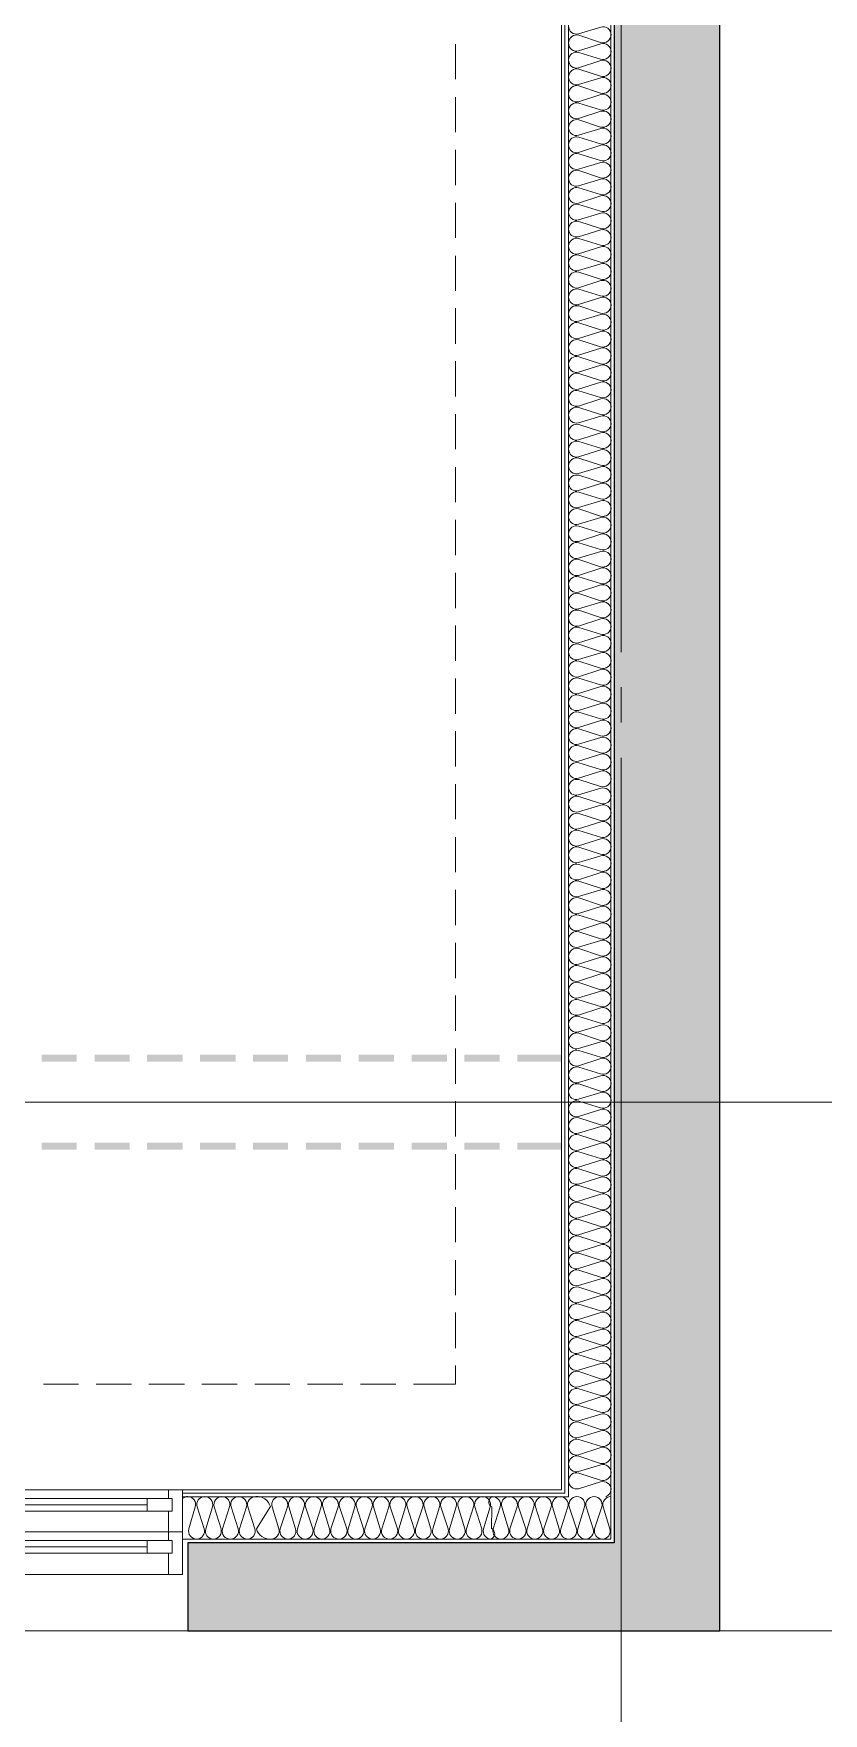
# Model space of a CAD drawing. Header units: millimetres. Extents: x 906 to 41302, y 848 to 28850.
# Drawn here: x 25077 to 27318, y 10262 to 15029 of the extents above; entities that cross this region are included whole.
import ezdxf

# ---------------------------------------------------------------- set-up
doc = ezdxf.new("R2010")
doc.units = ezdxf.units.MM
for name, color, linetype in [('PDF_A-ST-AXIS-CEN', 7, 'Continuous'), ('PDF_X-단위세대$및$주동평면도$A-FIN-INSL', 7, 'Continuous'), ('PDF_X-단위세대$및$주동평면도$A-FIN-INSL-HID', 7, 'Continuous'), ('PDF_X-단위세대$및$주동평면도$A-FLOR-FLIN-TYP', 7, 'Continuous'), ('PDF_X-단위세대$및$주동평면도$A-ST-AXIS-CEN', 7, 'Continuous'), ('PDF_X-단위세대$및$주동평면도$A-ST-AXIS-CEN-SUB', 7, 'Continuous'), ('PDF_X-단위세대$및$주동평면도$A-ST-CONC', 7, 'Continuous'), ('PDF_X-단위세대$및$주동평면도$A-WALL-DRY', 7, 'Continuous'), ('PDF_X-단위세대$및$주동평면도$A-WIN', 7, 'Continuous')]:
    doc.layers.add(name, color=color, linetype=linetype)
doc.layers.add('PDF_X-단위세대$및$주동평면도$A-FIN-INSL-HAT', color=7, linetype='Continuous', true_color=0x666666)
doc.layers.add('PDF_X-단위세대$및$주동평면도$S-ST-CONC-PAT1', color=7, linetype='Continuous', true_color=0xb7b7b7)

msp = doc.modelspace()

# ---------------------------------------------------------------- linework, layer by layer
at = {"layer": 'PDF_A-ST-AXIS-CEN', "lineweight": 5}
msp.add_lwpolyline([(27024.6, 10496.6), (29264, 10496.6)], dxfattribs=at)
at = {"layer": 'PDF_X-단위세대$및$주동평면도$A-FIN-INSL', "lineweight": 5}
for points in [[(25999, 19441.6), (26714.5, 19441.6), (26714.5, 10756.9), (25499.5, 10756.9)], [(25999, 19320.9), (26594.9, 19320.9), (26594.9, 10876.5), (25499.5, 10876.5)]]:
    msp.add_lwpolyline(points, dxfattribs=at)
at = {"layer": 'PDF_X-단위세대$및$주동평면도$A-FIN-INSL-HAT', "lineweight": 9}
for points in [[(26594.9, 15050, 0.501614), (26623.5, 15028.3), (26686.3, 15047.5, -0.501614), (26715.5, 15025.7, -0.501614), (26685.9, 15004), (26624.1, 15024.2, 0.501614), (26594.9, 15002.4, 0.501614), (26623.5, 14979.7), (26686.3, 14999.9, -0.501614), (26715.5, 14978.1, -0.501614), (26685.9, 14956.4), (26624.1, 14975.5, 0.501614), (26594.9, 14953.7, 0.501614), (26623.5, 14932), (26686.3, 14952.3, -0.501614), (26715.5, 14930.4, -0.501614), (26685.9, 14907.7), (26624.1, 14927.9, 0.501614), (26594.9, 14906.1, 0.501614), (26623.5, 14884.4), (26686.3, 14903.6, -0.501614), (26715.5, 14881.8, -0.501614), (26685.9, 14860.1), (26624.1, 14880.3, 0.501614), (26594.9, 14858.5, 0.501614), (26623.5, 14835.7), (26686.3, 14856, -0.501614), (26715.5, 14834.1, -0.501614), (26685.9, 14812.4), (26624.1, 14831.6, 0.501614), (26594.9, 14809.8, 0.501614), (26623.5, 14788.1), (26686.3, 14808.3, -0.501614), (26715.5, 14786.5, -0.501614), (26685.9, 14763.8), (26624.1, 14784, 0.501614), (26594.9, 14762.2, 0.501614), (26623.5, 14740.5), (26686.3, 14759.6, -0.501614), (26715.5, 14737.8, -0.501614), (26685.9, 14716.1), (26624.1, 14735.3, 0.501614), (26594.9, 14713.5, 0.501614), (26623.5, 14691.8), (26686.3, 14712, -0.501614), (26715.5, 14690.2, -0.501614), (26685.9, 14668.5), (26624.1, 14687.7, 0.501614), (26594.9, 14665.9, 0.501614), (26623.5, 14644.2), (26686.3, 14663.3, -0.501614), (26715.5, 14641.5, -0.501614), (26685.9, 14619.8), (26624.1, 14640, 0.501614), (26594.9, 14618.2, 0.501614), (26623.5, 14596.5), (26686.3, 14615.7, -0.501614), (26715.5, 14593.9, -0.501614), (26685.9, 14572.2), (26624.1, 14591.4, 0.501614), (26594.9, 14569.6, 0.501614), (26623.5, 14547.9), (26686.3, 14568.1, -0.501614), (26715.5, 14546.3, -0.501614), (26685.9, 14524.6), (26624.1, 14543.7, 0.501614), (26594.9, 14521.9, 0.501614), (26623.5, 14500.2), (26686.3, 14519.4, -0.501614), (26715.5, 14497.6, -0.501614), (26685.9, 14475.9), (26624.1, 14496.1, 0.501614), (26594.9, 14474.3, 0.501614), (26623.5, 14452.6), (26686.3, 14471.8, -0.501614), (26715.5, 14450, -0.501614), (26685.9, 14428.3), (26624.1, 14447.4, 0.501614), (26594.9, 14425.6, 0.501614), (26623.5, 14403.9), (26686.3, 14424.1, -0.501614), (26715.5, 14402.3, -0.501614), (26685.9, 14380.6), (26624.1, 14399.8, 0.501614), (26594.9, 14378, 0.501614), (26623.5, 14356.3), (26686.3, 14375.5, -0.501614), (26715.5, 14353.7, -0.501614), (26685.9, 14332), (26624.1, 14352.2, 0.501614), (26594.9, 14330.4, 0.501614), (26623.5, 14307.6), (26686.3, 14327.8, -0.501614), (26715.5, 14306, -0.501614), (26685.9, 14284.3), (26624.1, 14303.5, 0.501614), (26594.9, 14281.7, 0.501614), (26623.5, 14260), (26686.3, 14280.2, -0.501614), (26715.5, 14258.4, -0.501614), (26685.9, 14235.7), (26624.1, 14255.9, 0.501614), (26594.9, 14234.1, 0.501614), (26623.5, 14212.4), (26686.3, 14231.5, -0.501614), (26715.5, 14209.7, -0.501614), (26685.9, 14188), (26624.1, 14208.2, 0.501614), (26594.9, 14186.4, 0.501614), (26623.5, 14163.7), (26686.3, 14183.9, -0.501614), (26715.5, 14162.1, -0.501614), (26685.9, 14140.4), (26624.1, 14159.6, 0.501614), (26594.9, 14137.8, 0.501614), (26623.5, 14116.1), (26686.3, 14136.3, -0.501614), (26715.5, 14114.5, -0.501614), (26685.9, 14091.7), (26624.1, 14111.9, 0.501614), (26594.9, 14090.1, 0.501614), (26623.5, 14068.4), (26686.3, 14087.6, -0.501614), (26715.5, 14065.8, -0.501614), (26685.9, 14044.1), (26624.1, 14064.3, 0.501614), (26594.9, 14042.5, 0.501614), (26623.5, 14019.8), (26686.3, 14040, -0.501614), (26715.5, 14018.2, -0.501614), (26685.9, 13996.5), (26624.1, 14015.6, 0.501614), (26594.9, 13993.8, 0.501614), (26623.5, 13972.1), (26686.3, 13992.3, -0.501614), (26715.5, 13970.5, -0.501614), (26685.9, 13947.8), (26624.1, 13968, 0.501614), (26594.9, 13946.2, 0.501614), (26623.5, 13924.5), (26686.3, 13943.7, -0.501614), (26715.5, 13921.9, -0.501614), (26685.9, 13900.2), (26624.1, 13919.3, 0.501614), (26594.9, 13897.5, 0.501614), (26623.5, 13875.8), (26686.3, 13896, -0.501614), (26715.5, 13874.2, -0.501614), (26685.9, 13852.5), (26624.1, 13871.7, 0.501614), (26594.9, 13849.9, 0.501614), (26623.5, 13828.2), (26686.3, 13847.4, -0.501614), (26715.5, 13825.5, -0.501614), (26685.9, 13803.9), (26624.1, 13824.1, 0.501614), (26594.9, 13802.3, 0.501614), (26623.5, 13780.6), (26686.3, 13799.7, -0.501614), (26715.5, 13777.9, -0.501614), (26685.9, 13756.2), (26624.1, 13775.4, 0.501614), (26594.9, 13753.6, 0.501614), (26623.5, 13731.9), (26686.3, 13752.1, -0.501614), (26715.5, 13730.3, -0.501614), (26685.9, 13708.6), (26624.1, 13727.8, 0.501614), (26594.9, 13706, 0.501614), (26623.5, 13684.3), (26686.3, 13703.4, -0.501614), (26715.5, 13681.6, -0.501614), (26685.9, 13659.9), (26624.1, 13680.1, 0.501614), (26594.9, 13658.3, 0.501614), (26623.5, 13636.6), (26686.3, 13655.8, -0.501614), (26715.5, 13634, -0.501614), (26685.9, 13612.3), (26624.1, 13631.5, 0.501614), (26594.9, 13609.6, 0.501614), (26623.5, 13588), (26686.3, 13608.2, -0.501614), (26715.5, 13586.4, -0.501614), (26685.9, 13564.7), (26624.1, 13583.8, 0.501614), (26594.9, 13562, 0.501614), (26623.5, 13540.3), (26686.3, 13559.5, -0.501614), (26715.5, 13537.7, -0.501614), (26685.9, 13516), (26624.1, 13536.2, 0.501614), (26594.9, 13514.4, 0.501614), (26623.5, 13491.6), (26686.3, 13511.9, -0.501614), (26715.5, 13490.1, -0.501614), (26685.9, 13468.4), (26624.1, 13487.5, 0.501614), (26594.9, 13465.7, 0.501614), (26623.5, 13444), (26686.3, 13464.2, -0.501614), (26715.5, 13442.4, -0.501614), (26685.9, 13419.7), (26624.1, 13439.9, 0.501614), (26594.9, 13418.1, 0.501614), (26623.5, 13396.4), (26686.3, 13415.6, -0.501614), (26715.5, 13393.7, -0.501614), (26685.9, 13372.1), (26624.1, 13392.3, 0.501614), (26594.9, 13370.5, 0.501614), (26623.5, 13347.7), (26686.3, 13367.9, -0.501614), (26715.5, 13346.1, -0.501614), (26685.9, 13324.4), (26624.1, 13343.6, 0.501614), (26594.9, 13321.8, 0.501614), (26623.5, 13300.1), (26686.3, 13320.3, -0.501614), (26715.5, 13298.5, -0.501614), (26685.9, 13275.7), (26624.1, 13296, 0.501614), (26594.9, 13274.2, 0.501614), (26623.5, 13252.5), (26686.3, 13271.6, -0.501614), (26715.5, 13249.8, -0.501614), (26685.9, 13228.1), (26624.1, 13248.3, 0.501614), (26594.9, 13226.5, 0.501614), (26623.5, 13203.8), (26686.3, 13224, -0.501614), (26715.5, 13202.2, -0.501614), (26685.9, 13180.5), (26624.1, 13199.7, 0.501614), (26594.9, 13177.8, 0.501614), (26623.5, 13156.1), (26686.3, 13176.4, -0.501614), (26715.5, 13154.6, -0.501614), (26685.9, 13131.8), (26624.1, 13152, 0.501614), (26594.9, 13130.2, 0.501614), (26623.5, 13108.5), (26686.3, 13127.7, -0.501614), (26715.5, 13105.9, -0.501614), (26685.9, 13084.2), (26624.1, 13103.3, 0.501614), (26594.9, 13081.5, 0.501614), (26623.5, 13059.8), (26686.3, 13080.1, -0.501614), (26715.5, 13058.3, -0.501614), (26685.9, 13036.6), (26624.1, 13055.7, 0.501614), (26594.9, 13033.9, 0.501614), (26623.5, 13012.2), (26686.3, 13031.4, -0.501614), (26715.5, 13009.6, -0.501614), (26685.9, 12987.9), (26624.1, 13008.1, 0.501614), (26594.9, 12986.3, 0.501614), (26623.5, 12964.6), (26686.3, 12983.8, -0.501614), (26715.5, 12961.9, -0.501614), (26685.9, 12940.2), (26624.1, 12959.4, 0.501614), (26594.9, 12937.6, 0.501614), (26623.5, 12915.9), (26686.3, 12936.1, -0.501614), (26715.5, 12914.3, -0.501614), (26685.9, 12892.6), (26624.1, 12911.8, 0.501614), (26594.9, 12890, 0.501614), (26623.5, 12868.3), (26686.3, 12887.4, -0.501614), (26715.5, 12865.6, -0.501614), (26685.9, 12843.9), (26624.1, 12864.2, 0.501614), (26594.9, 12842.4, 0.501614), (26623.5, 12820.7), (26686.3, 12839.8, -0.501614), (26715.5, 12818, -0.501614), (26685.9, 12796.3), (26624.1, 12815.5, 0.501614), (26594.9, 12793.7, 0.501614), (26623.5, 12772), (26686.3, 12792.2, -0.501614), (26715.5, 12770.4, -0.501614), (26685.9, 12748.7), (26624.1, 12767.9, 0.501614), (26594.9, 12746, 0.501614), (26623.5, 12724.3), (26686.3, 12743.5, -0.501614), (26715.5, 12721.7, -0.501614), (26685.9, 12700), (26624.1, 12720.2, 0.501614), (26594.9, 12698.4, 0.501614), (26623.5, 12676.7), (26686.3, 12695.9, -0.501614), (26715.5, 12674.1, -0.501614), (26685.9, 12652.4), (26624.1, 12671.5, 0.501614), (26594.9, 12649.7, 0.501614), (26623.5, 12628), (26686.3, 12648.3, -0.501614), (26715.5, 12626.5, -0.501614), (26685.9, 12603.7), (26624.1, 12623.9, 0.501614), (26594.9, 12602.1, 0.501614), (26623.5, 12580.4), (26686.3, 12599.6, -0.501614), (26715.5, 12577.8, -0.501614), (26685.9, 12556.1), (26624.1, 12576.3, 0.501614), (26594.9, 12554.5, 0.501614), (26623.5, 12531.7), (26686.3, 12552, -0.501614), (26715.5, 12530.1, -0.501614), (26685.9, 12508.4), (26624.1, 12527.6, 0.501614), (26594.9, 12505.8, 0.501614), (26623.5, 12484.1), (26686.3, 12504.3, -0.501614), (26715.5, 12482.5, -0.501614), (26685.9, 12459.8), (26624.1, 12480, 0.501614), (26594.9, 12458.2, 0.501614), (26623.5, 12436.5), (26686.3, 12455.6, -0.501614), (26715.5, 12433.8, -0.501614), (26685.9, 12412.1), (26624.1, 12432.4, 0.501614), (26594.9, 12410.6, 0.501614), (26623.5, 12387.8), (26686.3, 12408, -0.501614), (26715.5, 12386.2, -0.501614), (26685.9, 12364.5), (26624.1, 12383.7, 0.501614), (26594.9, 12361.9, 0.501614), (26623.5, 12340.2), (26686.3, 12360.4, -0.501614), (26715.5, 12338.6, -0.501614), (26685.9, 12315.8), (26624.1, 12336.1, 0.501614), (26594.9, 12314.2, 0.501614), (26623.5, 12292.5), (26686.3, 12311.7, -0.501614), (26715.5, 12289.9, -0.501614), (26685.9, 12268.2), (26624.1, 12287.4, 0.501614), (26594.9, 12265.6, 0.501614), (26623.5, 12243.9), (26686.3, 12264.1, -0.501614), (26715.5, 12242.3, -0.501614), (26685.9, 12220.6), (26624.1, 12239.7, 0.501614), (26594.9, 12217.9, 0.501614), (26623.5, 12196.2), (26686.3, 12215.4, -0.501614), (26715.5, 12193.6, -0.501614), (26685.9, 12171.9), (26624.1, 12192.1, 0.501614), (26594.9, 12170.3, 0.501614), (26623.5, 12148.6), (26686.3, 12167.8, -0.501614), (26715.5, 12146, -0.501614), (26685.9, 12124.3), (26624.1, 12143.4, 0.501614), (26594.9, 12121.6, 0.501614), (26623.5, 12099.9), (26686.3, 12120.2, -0.501614), (26715.5, 12098.3, -0.501614), (26685.9, 12076.6), (26624.1, 12095.8, 0.501614), (26594.9, 12074, 0.501614), (26623.5, 12052.3), (26686.3, 12071.5, -0.501614), (26715.5, 12049.7, -0.501614), (26685.9, 12028), (26624.1, 12048.2, 0.501614), (26594.9, 12026.4, 0.501614), (26623.5, 12004.7), (26686.3, 12023.8, -0.501614), (26715.5, 12002, -0.501614), (26685.9, 11980.3), (26624.1, 11999.5, 0.501614), (26594.9, 11977.7, 0.501614), (26623.5, 11956), (26686.3, 11976.2, -0.501614), (26715.5, 11954.4, -0.501614), (26685.9, 11932.7), (26624.1, 11951.9, 0.501614), (26594.9, 11930.1, 0.501614), (26623.5, 11908.4), (26686.3, 11927.5, -0.501614), (26715.5, 11905.7, -0.501614), (26685.9, 11884), (26624.1, 11904.3, 0.501614), (26594.9, 11882.4, 0.501614), (26623.5, 11860.7), (26686.3, 11879.9, -0.501614), (26715.5, 11858.1, -0.501614), (26685.9, 11836.4), (26624.1, 11855.6, 0.501614), (26594.9, 11833.8, 0.501614), (26623.5, 11812.1), (26686.3, 11832.3, -0.501614), (26715.5, 11810.5, -0.501614), (26685.9, 11787.7), (26624.1, 11807.9, 0.501614), (26594.9, 11786.1, 0.501614), (26623.5, 11764.4), (26686.3, 11783.6, -0.501614), (26715.5, 11761.8, -0.501614), (26685.9, 11740.1), (26624.1, 11760.3, 0.501614), (26594.9, 11738.5, 0.501614), (26623.5, 11715.8), (26686.3, 11736, -0.501614), (26715.5, 11714.2, -0.501614), (26685.9, 11692.5), (26624.1, 11711.6, 0.501614), (26594.9, 11689.8, 0.501614), (26623.5, 11668.1), (26686.3, 11688.4, -0.501614), (26715.5, 11666.5, -0.501614), (26685.9, 11643.8), (26624.1, 11664, 0.501614), (26594.9, 11642.2, 0.501614), (26623.5, 11620.5), (26686.3, 11639.7, -0.501614), (26715.5, 11617.9, -0.501614), (26685.9, 11596.2), (26624.1, 11616.4, 0.501614), (26594.9, 11594.6, 0.501614), (26623.5, 11571.8), (26686.3, 11592, -0.501614), (26715.5, 11570.2, -0.501614), (26685.9, 11548.5), (26624.1, 11567.7, 0.501614), (26594.9, 11545.9, 0.501614), (26623.5, 11524.2), (26686.3, 11544.4, -0.501614), (26715.5, 11522.6, -0.501614), (26685.9, 11499.9), (26624.1, 11520.1, 0.501614), (26594.9, 11498.3, 0.501614), (26623.5, 11476.6), (26686.3, 11495.7, -0.501614), (26715.5, 11473.9, -0.501614), (26685.9, 11452.2), (26624.1, 11471.4, 0.501614), (26594.9, 11449.6, 0.501614), (26623.5, 11427.9), (26686.3, 11448.1, -0.501614), (26715.5, 11426.3, -0.501614), (26685.9, 11404.6), (26624.1, 11423.8, 0.501614), (26594.9, 11402, 0.501614), (26623.5, 11380.3), (26686.3, 11399.4, -0.501614), (26715.5, 11377.6, -0.501614), (26685.9, 11355.9), (26624.1, 11376.1, 0.501614), (26594.9, 11354.3, 0.501614), (26623.5, 11332.6), (26686.3, 11351.8, -0.501614), (26715.5, 11330, -0.501614), (26685.9, 11308.3), (26624.1, 11327.5, 0.501614), (26594.9, 11305.7, 0.501614), (26623.5, 11284), (26686.3, 11304.2, -0.501614), (26715.5, 11282.4, -0.501614), (26685.9, 11260.7), (26624.1, 11279.8, 0.501614), (26594.9, 11258, 0.501614), (26623.5, 11236.3), (26686.3, 11255.5, -0.501614), (26715.5, 11233.7, -0.501614), (26685.9, 11212), (26624.1, 11232.2, 0.501614), (26594.9, 11210.4, 0.501614), (26623.5, 11188.7), (26686.3, 11207.9, -0.501614), (26715.5, 11186.1, -0.501614), (26685.9, 11164.4), (26624.1, 11183.5, 0.501614), (26594.9, 11161.7, 0.501614), (26623.5, 11140), (26686.3, 11160.2, -0.501614), (26715.5, 11138.4, -0.501614), (26685.9, 11116.7), (26624.1, 11135.9, 0.501614), (26594.9, 11114.1, 0.501614), (26623.5, 11092.4), (26686.3, 11111.6, -0.501614), (26715.5, 11089.8, -0.501614), (26685.9, 11068.1), (26624.1, 11088.3, 0.501614), (26594.9, 11066.5, 0.501614), (26623.5, 11044.8), (26686.3, 11063.9, -0.501614), (26715.5, 11042.1, -0.501614), (26685.9, 11020.4), (26624.1, 11039.6, 0.501614), (26594.9, 11017.8, 0.501614), (26623.5, 10996.1), (26686.3, 11016.3, -0.501614), (26715.5, 10994.5, -0.501614), (26685.9, 10971.7), (26624.1, 10992, 0.501614), (26594.9, 10970.2, 0.501614), (26623.5, 10948.5), (26686.3, 10967.6, -0.501614), (26715.5, 10945.8, -0.501614), (26685.9, 10924.1), (26624.1, 10944.3, 0.501614), (26594.9, 10922.5, 0.501614), (26623.5, 10899.8), (26685.9, 10918.8, -0.501614), (26715.5, 10898.2, -0.318446), (26700.3, 10876.7)], [(26376.8, 10786.6, -0.625173), (26375.3, 10756.9, -0.501616), (26353.6, 10785.5), (26372.7, 10848.3, 0.501616), (26350.9, 10877.6, 0.501616), (26329.2, 10847.9), (26348.4, 10786.1, -0.501616), (26326.6, 10756.9, -0.501616), (26304.9, 10785.5), (26325.1, 10848.3, 0.501616), (26303.3, 10877.6, 0.501616), (26281.6, 10847.9), (26300.8, 10786.1, -0.501616), (26279, 10756.9, -0.501616), (26257.3, 10785.5), (26276.4, 10848.3, 0.501616), (26254.6, 10877.6, 0.501616), (26232.9, 10847.9), (26253.1, 10786.1, -0.501616), (26231.3, 10756.9, -0.501616), (26209.6, 10785.5), (26228.8, 10848.3, 0.501616), (26207, 10877.6, 0.501616), (26185.3, 10847.9), (26204.5, 10786.1, -0.501616), (26182.7, 10756.9, -0.501616), (26161, 10785.5), (26181.2, 10848.3, 0.501616), (26159.4, 10877.6, 0.501616), (26136.6, 10847.9), (26156.8, 10786.1, -0.501616), (26135, 10756.9, -0.501616), (26113.3, 10785.5), (26132.5, 10848.3, 0.501616), (26110.7, 10877.6, 0.501616), (26089, 10847.9), (26109.2, 10786.1, -0.501616), (26087.4, 10756.9, -0.501616), (26064.6, 10785.5), (26084.9, 10848.3, 0.501616), (26063.1, 10877.6, 0.501616), (26041.4, 10847.9), (26060.5, 10786.1, -0.501616), (26038.7, 10756.9, -0.501616), (26017, 10785.5), (26037.2, 10848.3, 0.501616), (26015.4, 10877.6, 0.501616), (25992.7, 10847.9), (26012.9, 10786.1, -0.501616), (25991.1, 10756.9, -0.501616), (25969.4, 10785.5), (25988.6, 10848.3, 0.501616), (25966.8, 10877.6, 0.501616), (25945.1, 10847.9), (25965.3, 10786.1, -0.501616), (25943.5, 10756.9, -0.501616), (25920.7, 10785.5), (25940.9, 10848.3, 0.501616), (25919.1, 10877.6, 0.501616), (25897.4, 10847.9), (25916.6, 10786.1, -0.501616), (25894.8, 10756.9, -0.501616), (25873.1, 10785.5), (25893.3, 10848.3, 0.501616), (25871.5, 10877.6, 0.501616), (25848.7, 10847.9), (25869, 10786.1, -0.501616), (25847.2, 10756.9, -0.501616), (25825.5, 10785.5), (25844.6, 10848.3, 0.501616), (25822.8, 10877.6, 0.501616), (25801.1, 10847.9), (25820.3, 10786.1, -0.501616), (25798.5, 10756.9, -0.501616), (25776.8, 10785.5), (25797, 10848.3, 0.501616), (25775.2, 10877.6, 0.501616), (25753.5, 10847.9), (25772.7, 10786.1, -0.501616), (25750.8, 10757, -0.356077), (25709, 10785.5), (25748.8, 10848.9, 0.356077), (25707.5, 10877.6, 0.501616), (25684.7, 10847.9), (25704.9, 10786.1, -0.501616), (25683.1, 10756.9, -0.501616), (25661.4, 10785.5), (25680.6, 10848.3, 0.501616), (25658.8, 10877.6, 0.501616), (25637.1, 10847.9), (25657.3, 10786.1, -0.501616), (25635.5, 10756.9, -0.501616), (25612.7, 10785.5), (25633, 10848.3, 0.501616), (25611.2, 10877.6, 0.501616), (25589.5, 10847.9), (25608.6, 10786.1, -0.501616), (25586.8, 10756.9, -0.501616), (25565.1, 10785.5), (25584.3, 10848.3, 0.501616), (25562.5, 10877.6, 0.501616), (25540.8, 10847.9), (25561, 10786.1, -0.501616), (25539.2, 10756.9, -0.501616), (25517.5, 10785.5), (25535.5, 10847.9, 0.501616), (25514.8, 10877.6, 0.187059), (25499.5, 10871.6)], [(26715, 10877.6, 0.501616), (26693.3, 10847.9), (26712.5, 10786.1, -0.501616), (26690.7, 10756.9, -0.501616), (26669, 10785.5), (26689.2, 10848.3, 0.501616), (26667.4, 10877.6, 0.501616), (26644.6, 10847.9), (26664.8, 10786.1, -0.501616), (26643, 10756.9, -0.501616), (26621.3, 10785.5), (26640.5, 10848.3, 0.501616), (26618.7, 10877.6, 0.501616), (26597, 10847.9), (26617.2, 10786.1, -0.501616), (26595.4, 10756.9, -0.501616), (26572.7, 10785.5), (26592.9, 10848.3, 0.501616), (26571.1, 10877.6, 0.501616), (26549.4, 10847.9), (26568.5, 10786.1, -0.501616), (26546.7, 10756.9, -0.501616), (26525, 10785.5), (26545.2, 10848.3, 0.501616), (26523.4, 10877.6, 0.501616), (26500.7, 10847.9), (26520.9, 10786.1, -0.501616), (26499.1, 10756.9, -0.501616), (26477.4, 10785.5), (26496.6, 10848.3, 0.501616), (26474.8, 10877.6, 0.501616), (26453.1, 10847.9), (26473.3, 10786.1, -0.501616), (26451.5, 10756.9, -0.501616), (26428.7, 10785.5), (26448.9, 10848.3, 0.501616), (26427.1, 10877.6, 0.501616), (26405.4, 10847.9), (26424.6, 10786.1, -0.501616), (26402.8, 10756.9, -0.501616), (26381.1, 10785.5), (26401.3, 10848.3, 0.501616), (26378.3, 10877.3, 0.625173), (26376.9, 10847.9), (26375.8, 10785.5)]]:
    msp.add_lwpolyline(points, format="xyb", dxfattribs=at)
msp.add_lwpolyline([(26714.5, 10876.5), (26714.5, 10876.5)], dxfattribs=at)
at = {"layer": 'PDF_X-단위세대$및$주동평면도$A-FIN-INSL-HID', "lineweight": 5}
for points in [[(26274.2, 14899.2), (26274.2, 14998.7)], [(26274.2, 14748.9), (26274.2, 14848.4)], [(26274.2, 14598.7), (26274.2, 14699.2)], [(26274.2, 14449.4), (26274.2, 14548.9)], [(26274.2, 14299.2), (26274.2, 14398.6)], [(26274.2, 14148.9), (26274.2, 14249.4)], [(26274.2, 13998.6), (26274.2, 14099.1)], [(26274.2, 13849.4), (26274.2, 13948.8)], [(26274.2, 13699.1), (26274.2, 13798.6)], [(26274.2, 13548.8), (26274.2, 13649.3)], [(26274.2, 13398.5), (26274.2, 13499.1)], [(26274.2, 13249.3), (26274.2, 13348.8)], [(26274.2, 13099), (26274.2, 13198.5)], [(26274.2, 12948.7), (26274.2, 13049.3)], [(26274.2, 12799.5), (26274.2, 12899)], [(26274.2, 12649.2), (26274.2, 12748.7)], [(26274.2, 12498.9), (26274.2, 12599.5)], [(26274.2, 12348.6), (26274.2, 12449.2)], [(26274.2, 12199.4), (26274.2, 12298.9)], [(26274.2, 12049.1), (26274.2, 12148.6)], [(26274.2, 11898.8), (26274.2, 11999.4)], [(26274.2, 11748.6), (26274.2, 11849.1)], [(26274.2, 11599.3), (26274.2, 11698.8)], [(26274.2, 11449.1), (26274.2, 11548.5)], [(26274.2, 11298.8), (26274.2, 11399.3)], [(26154.6, 11196.1), (26274.2, 11196.1), (26274.2, 11249)], [(25104.7, 11196.1), (25204.2, 11196.1)], [(25254, 11196.1), (25354.5, 11196.1)], [(25404.2, 11196.1), (25504.8, 11196.1)], [(25554.5, 11196.1), (25654, 11196.1)], [(25704.8, 11196.1), (25804.3, 11196.1)], [(25854, 11196.1), (25954.6, 11196.1)], [(26004.3, 11196.1), (26104.9, 11196.1)]]:
    msp.add_lwpolyline(points, dxfattribs=at)
at = {"layer": 'PDF_X-단위세대$및$주동평면도$A-FLOR-FLIN-TYP', "lineweight": 5}
msp.add_lwpolyline([(23114, 10496.6), (25514.3, 10496.6)], dxfattribs=at)
at = {"layer": 'PDF_X-단위세대$및$주동평면도$A-ST-AXIS-CEN', "lineweight": 5}
for points in [[(26744.1, 16274), (26744.1, 13273.6)], [(26744.1, 13174.1), (26744.1, 13073.6)], [(26744.1, 12974.1), (26744.1, 9973.7)], [(24796.8, 11996.2), (27764.3, 11996.2)]]:
    msp.add_lwpolyline(points, dxfattribs=at)
at = {"layer": 'PDF_X-단위세대$및$주동평면도$A-ST-AXIS-CEN-SUB', "lineweight": 0}
for points in [[(26574.8, 12131.7), (26574.8, 12111.6)], [(26574.8, 11881.9), (26574.8, 11861.8)]]:
    msp.add_lwpolyline(points, dxfattribs=at)
at = {"layer": 'PDF_X-단위세대$및$주동평면도$A-ST-AXIS-CEN-SUB', "transparency": 33554559}
for points in [[(25099.4, 12131.7), (25099.4, 12111.6), (25198.9, 12131.7)], [(25099.4, 12111.6), (25198.9, 12131.7), (25198.9, 12111.6)], [(25249.7, 12131.7), (25249.7, 12111.6), (25349.2, 12131.7)], [(25249.7, 12111.6), (25349.2, 12131.7), (25349.2, 12111.6)], [(25399, 12131.7), (25399, 12111.6), (25499.5, 12131.7)], [(25399, 12111.6), (25499.5, 12131.7), (25499.5, 12111.6)], [(25549.2, 12131.7), (25549.2, 12111.6), (25649.8, 12131.7)], [(25549.2, 12111.6), (25649.8, 12131.7), (25649.8, 12111.6)], [(25699.5, 12131.7), (25699.5, 12111.6), (25799, 12131.7)], [(25699.5, 12111.6), (25799, 12131.7), (25799, 12111.6)], [(25849.8, 12131.7), (25849.8, 12111.6), (25949.3, 12131.7)], [(25849.8, 12111.6), (25949.3, 12131.7), (25949.3, 12111.6)], [(25999, 12131.7), (25999, 12111.6), (26099.6, 12131.7)], [(25999, 12111.6), (26099.6, 12131.7), (26099.6, 12111.6)], [(26149.3, 12131.7), (26149.3, 12111.6), (26249.9, 12131.7)], [(26149.3, 12111.6), (26249.9, 12131.7), (26249.9, 12111.6)], [(26299.6, 12131.7), (26299.6, 12111.6), (26399.1, 12131.7)], [(26299.6, 12111.6), (26399.1, 12131.7), (26399.1, 12111.6)], [(26449.9, 12131.7), (26449.9, 12111.6), (26574.8, 12131.7)], [(26449.9, 12111.6), (26574.8, 12131.7), (26574.8, 12111.6)], [(25099.4, 11881.9), (25099.4, 11861.8), (25198.9, 11881.9)], [(25099.4, 11861.8), (25198.9, 11881.9), (25198.9, 11861.8)], [(25249.7, 11881.9), (25249.7, 11861.8), (25349.2, 11881.9)], [(25249.7, 11861.8), (25349.2, 11881.9), (25349.2, 11861.8)], [(25399, 11881.9), (25399, 11861.8), (25499.5, 11881.9)], [(25399, 11861.8), (25499.5, 11881.9), (25499.5, 11861.8)], [(25549.2, 11881.9), (25549.2, 11861.8), (25649.8, 11881.9)], [(25549.2, 11861.8), (25649.8, 11881.9), (25649.8, 11861.8)], [(25699.5, 11881.9), (25699.5, 11861.8), (25799, 11881.9)], [(25699.5, 11861.8), (25799, 11881.9), (25799, 11861.8)], [(25849.8, 11881.9), (25849.8, 11861.8), (25949.3, 11881.9)], [(25849.8, 11861.8), (25949.3, 11881.9), (25949.3, 11861.8)], [(25999, 11881.9), (25999, 11861.8), (26099.6, 11881.9)], [(25999, 11861.8), (26099.6, 11881.9), (26099.6, 11861.8)], [(26149.3, 11881.9), (26149.3, 11861.8), (26249.9, 11881.9)], [(26149.3, 11861.8), (26249.9, 11881.9), (26249.9, 11861.8)], [(26299.6, 11881.9), (26299.6, 11861.8), (26399.1, 11881.9)], [(26299.6, 11861.8), (26399.1, 11881.9), (26399.1, 11861.8)], [(26449.9, 11881.9), (26449.9, 11861.8), (26574.8, 11881.9)], [(26449.9, 11861.8), (26574.8, 11881.9), (26574.8, 11861.8)]]:
    msp.add_solid(points, dxfattribs=at)
at = {"layer": 'PDF_X-단위세대$및$주동평면도$A-ST-CONC', "lineweight": 25}
msp.add_lwpolyline([(27024.6, 10496.6), (27024.6, 19700.9), (26014.9, 19700.9), (26014.9, 19451.1), (26724, 19451.1), (26724, 10746.3), (25514.3, 10746.3), (25514.3, 10496.6)], close=True, dxfattribs=at)
at = {"layer": 'PDF_X-단위세대$및$주동평면도$A-WALL-DRY', "lineweight": 13}
for points in [[(25999, 19311.4), (26584.3, 19311.4), (26584.3, 10887.1), (25499.5, 10887.1)], [(25999, 19300.8), (26574.8, 19300.8), (26574.8, 10896.6), (25499.5, 10896.6)]]:
    msp.add_lwpolyline(points, dxfattribs=at)
at = {"layer": 'PDF_X-단위세대$및$주동평면도$A-WIN', "lineweight": 5}
for points in [[(23169, 10896.6), (25459.3, 10896.6)], [(24349.1, 10872.3), (25399, 10872.3)], [(24349.1, 10854.3), (25399, 10854.3)], [(24349.1, 10836.3), (25399, 10836.3)], [(23169, 10777), (25459.3, 10777)], [(24349.1, 10752.7), (25399, 10752.7)], [(24349.1, 10734.7), (25399, 10734.7)], [(24349.1, 10716.7), (25399, 10716.7)]]:
    msp.add_lwpolyline(points, dxfattribs=at)
at = {"layer": 'PDF_X-단위세대$및$주동평면도$A-WIN', "lineweight": 9}
for points in [[(25469.9, 10836.3), (25399, 10836.3), (25399, 10872.3), (25469.9, 10872.3)], [(25469.9, 10716.7), (25399, 10716.7), (25399, 10752.7), (25469.9, 10752.7)]]:
    msp.add_lwpolyline(points, close=True, dxfattribs=at)
for points in [[(25459.3, 10836.3), (25459.3, 10777), (25499.5, 10777), (25499.5, 10896.6), (25459.3, 10896.6), (25459.3, 10872.3)], [(25459.3, 10716.7), (25459.3, 10656.4), (25499.5, 10656.4), (25499.5, 10777), (25459.3, 10777), (25459.3, 10752.7)]]:
    msp.add_lwpolyline(points, dxfattribs=at)
at = {"layer": 'PDF_X-단위세대$및$주동평면도$A-WIN', "lineweight": 5}
msp.add_lwpolyline([(25459.3, 10656.4), (23169, 10656.4)], close=True, dxfattribs=at)
at = {"layer": 'PDF_X-단위세대$및$주동평면도$S-ST-CONC-PAT1', "transparency": 33554559}
for points in [[(27024.6, 19451.1), (26724, 19451.1), (27024.6, 10746.3)], [(26724, 19451.1), (27024.6, 10746.3), (26724, 10746.3)], [(27024.6, 10746.3), (25514.3, 10746.3), (27024.6, 10496.6)], [(25514.3, 10746.3), (27024.6, 10496.6), (25514.3, 10496.6)]]:
    msp.add_solid(points, dxfattribs=at)

doc.saveas('drawing.dxf')
